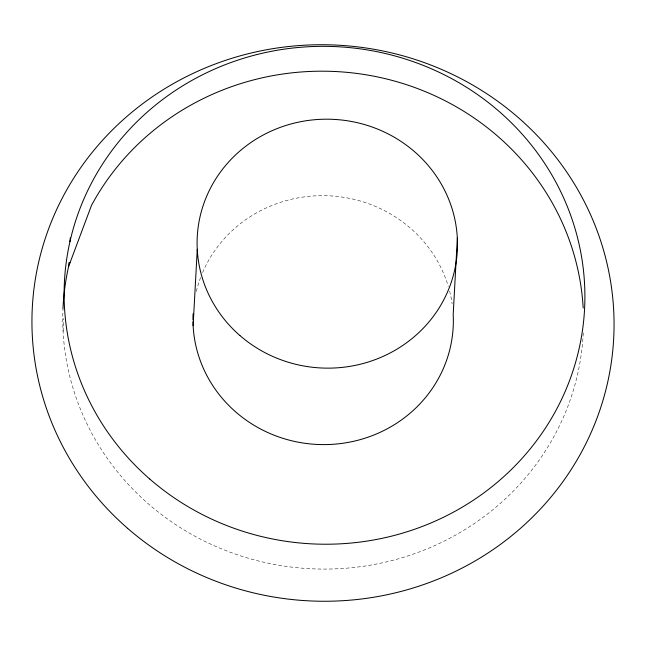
<?xml version="1.0" encoding="UTF-8"?>
<svg xmlns="http://www.w3.org/2000/svg" width="646" height="646" viewBox="0 0 646 646"><rect width="100%" height="100%" fill="white"/><g stroke="black" fill="none" stroke-linecap="round" stroke-linejoin="round"><path stroke-width="0.48" stroke-dasharray="3.23 2.42" d="M63.082 331.236L63.784 318.316M196.327 291.403A130.209 124.452 3.1 0 1 200.728 277.207M202.594 272.588A130.209 124.452 3.1 0 1 330.13 195.875A130.209 124.452 3.1 0 1 448.284 286.34M449.616 291.112A130.209 124.452 3.1 0 1 452.135 303.79M583.257 333.037A260.427 248.912 3.1 0 1 312.511 568.819A260.427 248.912 3.1 0 1 62.92 310.25"/><path stroke-width="0.97" d="M193.122 325.689L197.264 249.219M457.336 238.116L453.193 314.578A130.209 124.452 3.1 0 1 327.554 444.553A130.209 124.452 3.1 0 1 192.984 321.765M69.954 241.644L70.277 237.833M62.961 309.24A260.427 248.912 3.1 0 1 68.613 266.491L68.936 262.68L70.002 262.769M68.613 266.491L91.482 205.404A260.427 248.912 3.1 0 1 377.514 76.931A260.427 248.912 3.1 0 1 583.177 308.037M192.96 319.794A130.209 124.452 3.1 0 1 193.097 313.867M239.9 335.524A130.209 124.452 3.1 0 0 454.566 270.488A130.209 124.452 3.1 0 0 287.413 124.993A130.209 124.452 3.1 0 0 239.9 335.524M127.633 528.347A291.096 278.224 3.1 0 0 607.523 382.957A291.096 278.224 3.1 0 0 233.844 57.696A291.096 278.224 3.1 0 0 127.633 528.347M149.719 478.993A260.427 248.912 3.1 0 0 579.05 348.921A260.427 248.912 3.1 0 0 244.745 57.93A260.427 248.912 3.1 0 0 149.719 478.993"/></g></svg>
